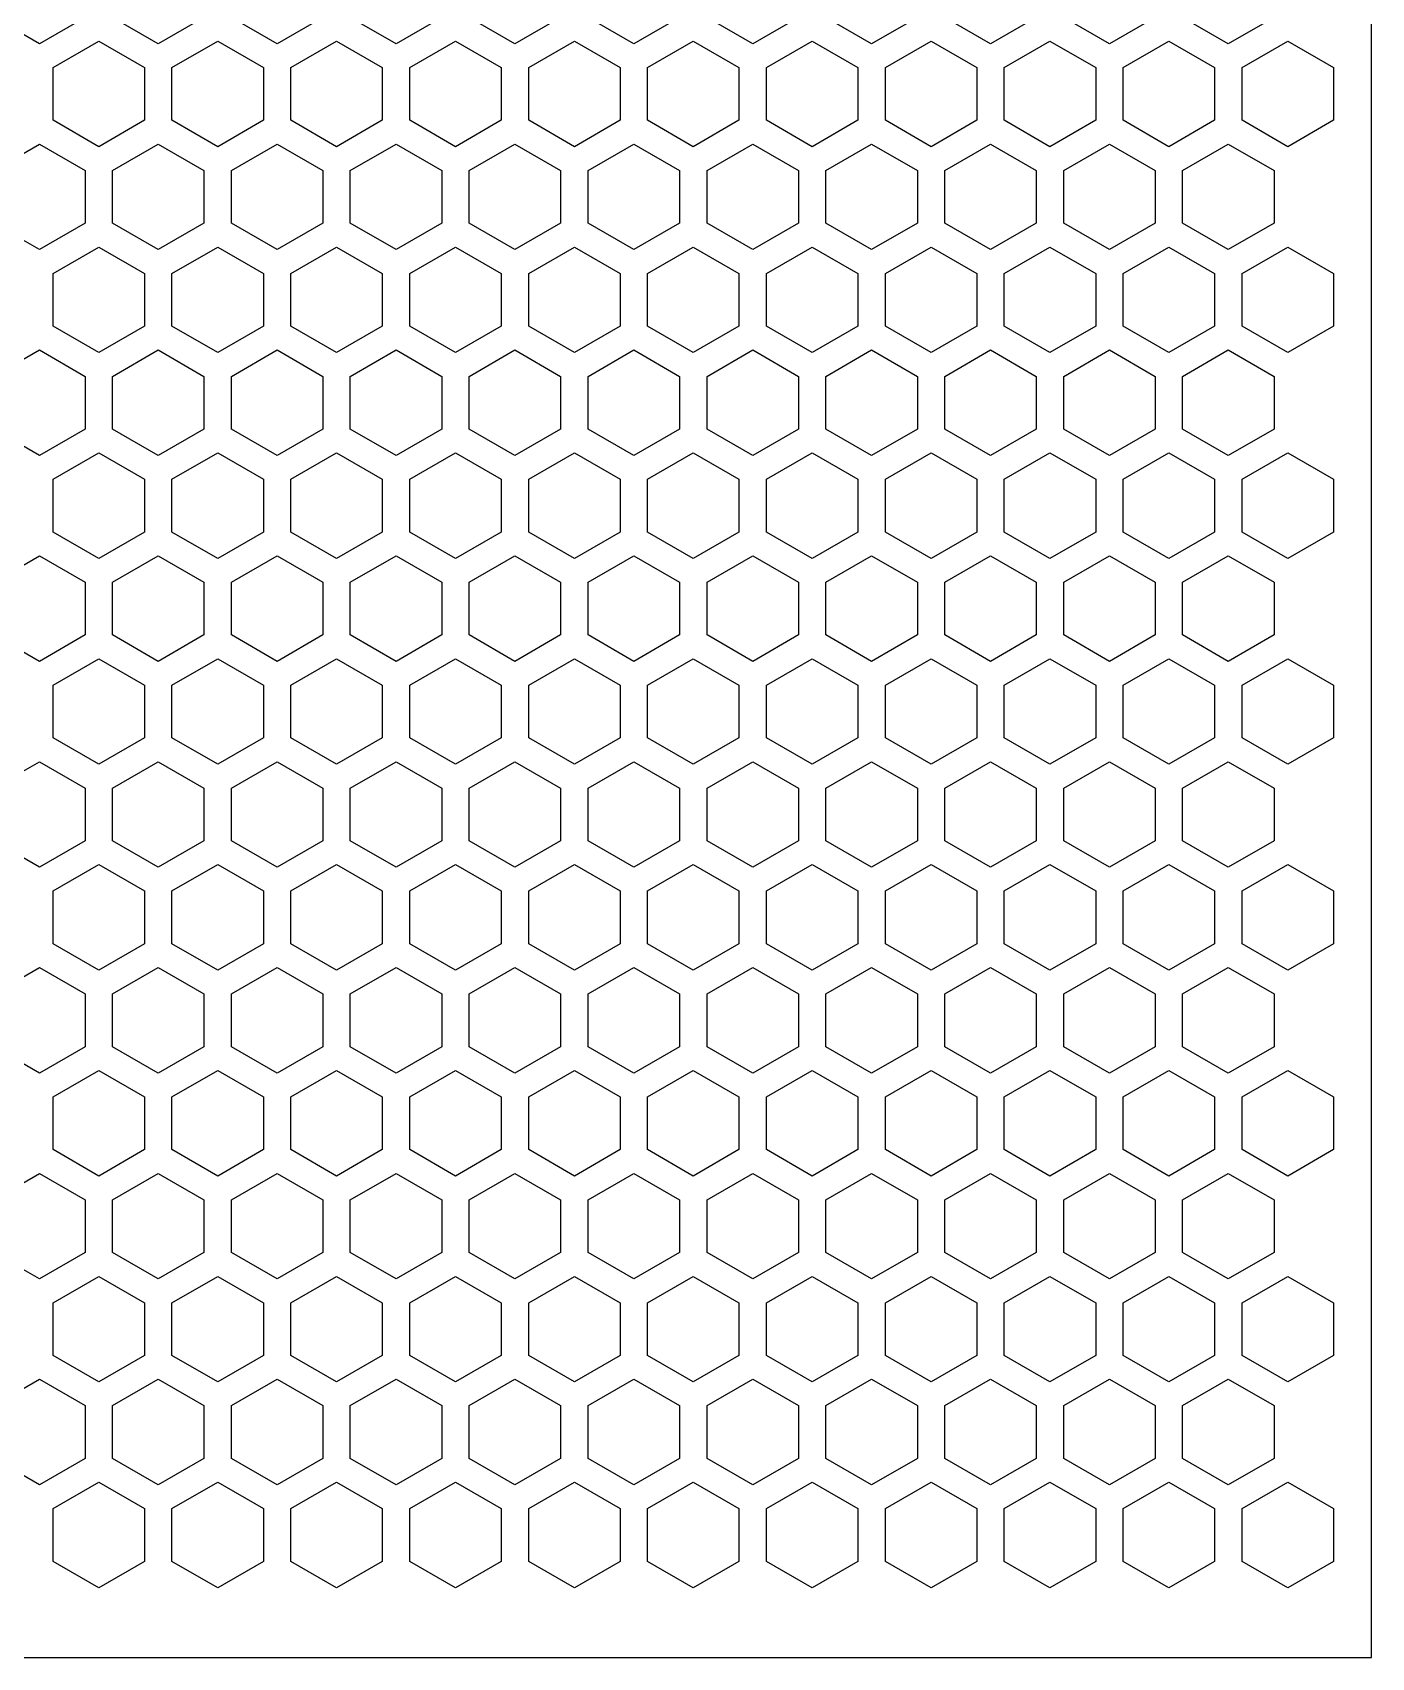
# Model space of a CAD drawing. Header units: metres. Extents: x 0 to 199, y -228 to 0.
# Drawn here: x 101.8 to 199.3, y -228 to -109.6 of the extents above; entities that cross this region are included whole.
import ezdxf

# ---------------------------------------------------------------- set-up
doc = ezdxf.new("R2010")
doc.units = ezdxf.units.M

msp = doc.modelspace()

# ---------------------------------------------------------------- linework, layer by layer
for p, q in [((199.329, -228), (199.329, 0)), ((102.297, -110.418), (98.9667, -108.495)), ((105.627, -108.495), (102.297, -110.418)), ((110.957, -110.418), (107.627, -108.495)), ((114.287, -108.495), (110.957, -110.418)), ((119.617, -110.418), (116.287, -108.495)), ((122.947, -108.495), (119.617, -110.418)), ((128.278, -110.418), (124.947, -108.495)), ((131.608, -108.495), (128.278, -110.418)), ((136.938, -110.418), (133.608, -108.495)), ((140.268, -108.495), (136.938, -110.418)), ((145.598, -110.418), (142.268, -108.495)), ((148.928, -108.495), (145.598, -110.418)), ((154.258, -110.418), (150.928, -108.495)), ((157.588, -108.495), (154.258, -110.418)), ((162.919, -110.418), (159.588, -108.495)), ((166.249, -108.495), (162.919, -110.418)), ((171.579, -110.418), (168.249, -108.495)), ((174.909, -108.495), (171.579, -110.418)), ((180.239, -110.418), (176.909, -108.495)), ((183.569, -108.495), (180.239, -110.418)), ((188.899, -110.418), (185.569, -108.495)), ((192.229, -108.495), (188.899, -110.418)), ((103.297, -112.15), (106.627, -110.227)), ((106.627, -110.227), (109.957, -112.15)), ((111.957, -112.15), (115.287, -110.227)), ((115.287, -110.227), (118.617, -112.15)), ((120.617, -112.15), (123.947, -110.227)), ((123.947, -110.227), (127.278, -112.15)), ((129.278, -112.15), (132.608, -110.227)), ((132.608, -110.227), (135.938, -112.15)), ((137.938, -112.15), (141.268, -110.227)), ((141.268, -110.227), (144.598, -112.15)), ((146.598, -112.15), (149.928, -110.227)), ((149.928, -110.227), (153.258, -112.15)), ((155.258, -112.15), (158.588, -110.227)), ((158.588, -110.227), (161.919, -112.15)), ((163.919, -112.15), (167.249, -110.227)), ((167.249, -110.227), (170.579, -112.15)), ((172.579, -112.15), (175.909, -110.227)), ((175.909, -110.227), (179.239, -112.15)), ((181.239, -112.15), (184.569, -110.227)), ((184.569, -110.227), (187.899, -112.15)), ((189.899, -112.15), (193.229, -110.227)), ((193.229, -110.227), (196.56, -112.15)), ((103.297, -115.995), (103.297, -112.15)), ((109.957, -112.15), (109.957, -115.995)), ((111.957, -115.995), (111.957, -112.15)), ((118.617, -112.15), (118.617, -115.995)), ((120.617, -115.995), (120.617, -112.15)), ((127.278, -112.15), (127.278, -115.995)), ((129.278, -115.995), (129.278, -112.15)), ((135.938, -112.15), (135.938, -115.995)), ((137.938, -115.995), (137.938, -112.15)), ((144.598, -112.15), (144.598, -115.995)), ((146.598, -115.995), (146.598, -112.15)), ((153.258, -112.15), (153.258, -115.995)), ((155.258, -115.995), (155.258, -112.15)), ((161.919, -112.15), (161.919, -115.995)), ((163.919, -115.995), (163.919, -112.15)), ((170.579, -112.15), (170.579, -115.995)), ((172.579, -115.995), (172.579, -112.15)), ((179.239, -112.15), (179.239, -115.995)), ((181.239, -115.995), (181.239, -112.15)), ((187.899, -112.15), (187.899, -115.995)), ((189.899, -115.995), (189.899, -112.15)), ((196.56, -112.15), (196.56, -115.995)), ((106.627, -117.918), (103.297, -115.995)), ((109.957, -115.995), (106.627, -117.918)), ((115.287, -117.918), (111.957, -115.995)), ((118.617, -115.995), (115.287, -117.918)), ((123.947, -117.918), (120.617, -115.995)), ((127.278, -115.995), (123.947, -117.918)), ((132.608, -117.918), (129.278, -115.995)), ((135.938, -115.995), (132.608, -117.918)), ((141.268, -117.918), (137.938, -115.995)), ((144.598, -115.995), (141.268, -117.918)), ((149.928, -117.918), (146.598, -115.995)), ((153.258, -115.995), (149.928, -117.918)), ((158.588, -117.918), (155.258, -115.995)), ((161.919, -115.995), (158.588, -117.918)), ((167.249, -117.918), (163.919, -115.995)), ((170.579, -115.995), (167.249, -117.918)), ((175.909, -117.918), (172.579, -115.995)), ((179.239, -115.995), (175.909, -117.918)), ((184.569, -117.918), (181.239, -115.995)), ((187.899, -115.995), (184.569, -117.918)), ((193.229, -117.918), (189.899, -115.995)), ((196.56, -115.995), (193.229, -117.918)), ((98.9667, -119.65), (102.297, -117.727)), ((102.297, -117.727), (105.627, -119.65)), ((107.627, -119.65), (110.957, -117.727)), ((110.957, -117.727), (114.287, -119.65)), ((116.287, -119.65), (119.617, -117.727)), ((119.617, -117.727), (122.947, -119.65)), ((124.947, -119.65), (128.278, -117.727)), ((128.278, -117.727), (131.608, -119.65)), ((133.608, -119.65), (136.938, -117.727)), ((136.938, -117.727), (140.268, -119.65)), ((142.268, -119.65), (145.598, -117.727)), ((145.598, -117.727), (148.928, -119.65)), ((150.928, -119.65), (154.258, -117.727)), ((154.258, -117.727), (157.588, -119.65)), ((159.588, -119.65), (162.919, -117.727)), ((162.919, -117.727), (166.249, -119.65)), ((168.249, -119.65), (171.579, -117.727)), ((171.579, -117.727), (174.909, -119.65)), ((176.909, -119.65), (180.239, -117.727)), ((180.239, -117.727), (183.569, -119.65)), ((185.569, -119.65), (188.899, -117.727)), ((188.899, -117.727), (192.229, -119.65)), ((105.627, -119.65), (105.627, -123.495)), ((107.627, -123.495), (107.627, -119.65)), ((114.287, -119.65), (114.287, -123.495)), ((116.287, -123.495), (116.287, -119.65)), ((122.947, -119.65), (122.947, -123.495)), ((124.947, -123.495), (124.947, -119.65)), ((131.608, -119.65), (131.608, -123.495)), ((133.608, -123.495), (133.608, -119.65)), ((140.268, -119.65), (140.268, -123.495)), ((142.268, -123.495), (142.268, -119.65)), ((148.928, -119.65), (148.928, -123.495)), ((150.928, -123.495), (150.928, -119.65)), ((157.588, -119.65), (157.588, -123.495)), ((159.588, -123.495), (159.588, -119.65)), ((166.249, -119.65), (166.249, -123.495)), ((168.249, -123.495), (168.249, -119.65)), ((174.909, -119.65), (174.909, -123.495)), ((176.909, -123.495), (176.909, -119.65)), ((183.569, -119.65), (183.569, -123.495)), ((185.569, -123.495), (185.569, -119.65)), ((192.229, -119.65), (192.229, -123.495)), ((102.297, -125.418), (98.9667, -123.495)), ((105.627, -123.495), (102.297, -125.418)), ((110.957, -125.418), (107.627, -123.495)), ((114.287, -123.495), (110.957, -125.418)), ((119.617, -125.418), (116.287, -123.495)), ((122.947, -123.495), (119.617, -125.418)), ((128.278, -125.418), (124.947, -123.495)), ((131.608, -123.495), (128.278, -125.418)), ((136.938, -125.418), (133.608, -123.495)), ((140.268, -123.495), (136.938, -125.418)), ((145.598, -125.418), (142.268, -123.495)), ((148.928, -123.495), (145.598, -125.418)), ((154.258, -125.418), (150.928, -123.495)), ((157.588, -123.495), (154.258, -125.418)), ((162.919, -125.418), (159.588, -123.495)), ((166.249, -123.495), (162.919, -125.418)), ((171.579, -125.418), (168.249, -123.495)), ((174.909, -123.495), (171.579, -125.418)), ((180.239, -125.418), (176.909, -123.495)), ((183.569, -123.495), (180.239, -125.418)), ((188.899, -125.418), (185.569, -123.495)), ((192.229, -123.495), (188.899, -125.418)), ((103.297, -127.15), (106.627, -125.227)), ((106.627, -125.227), (109.957, -127.15)), ((111.957, -127.15), (115.287, -125.227)), ((115.287, -125.227), (118.617, -127.15)), ((120.617, -127.15), (123.947, -125.227)), ((123.947, -125.227), (127.278, -127.15)), ((129.278, -127.15), (132.608, -125.227)), ((132.608, -125.227), (135.938, -127.15)), ((137.938, -127.15), (141.268, -125.227)), ((141.268, -125.227), (144.598, -127.15)), ((146.598, -127.15), (149.928, -125.227)), ((149.928, -125.227), (153.258, -127.15)), ((155.258, -127.15), (158.588, -125.227)), ((158.588, -125.227), (161.919, -127.15)), ((163.919, -127.15), (167.249, -125.227)), ((167.249, -125.227), (170.579, -127.15)), ((172.579, -127.15), (175.909, -125.227)), ((175.909, -125.227), (179.239, -127.15)), ((181.239, -127.15), (184.569, -125.227)), ((184.569, -125.227), (187.899, -127.15)), ((189.899, -127.15), (193.229, -125.227)), ((193.229, -125.227), (196.56, -127.15)), ((103.297, -130.995), (103.297, -127.15)), ((109.957, -127.15), (109.957, -130.995)), ((111.957, -130.995), (111.957, -127.15)), ((118.617, -127.15), (118.617, -130.995)), ((120.617, -130.995), (120.617, -127.15)), ((127.278, -127.15), (127.278, -130.995)), ((129.278, -130.995), (129.278, -127.15)), ((135.938, -127.15), (135.938, -130.995)), ((137.938, -130.995), (137.938, -127.15)), ((144.598, -127.15), (144.598, -130.995)), ((146.598, -130.995), (146.598, -127.15)), ((153.258, -127.15), (153.258, -130.995)), ((155.258, -130.995), (155.258, -127.15)), ((161.919, -127.15), (161.919, -130.995)), ((163.919, -130.995), (163.919, -127.15)), ((170.579, -127.15), (170.579, -130.995)), ((172.579, -130.995), (172.579, -127.15)), ((179.239, -127.15), (179.239, -130.995)), ((181.239, -130.995), (181.239, -127.15)), ((187.899, -127.15), (187.899, -130.995)), ((189.899, -130.995), (189.899, -127.15)), ((196.56, -127.15), (196.56, -130.995)), ((106.627, -132.918), (103.297, -130.995)), ((109.957, -130.995), (106.627, -132.918)), ((115.287, -132.918), (111.957, -130.995)), ((118.617, -130.995), (115.287, -132.918)), ((123.947, -132.918), (120.617, -130.995)), ((127.278, -130.995), (123.947, -132.918)), ((132.608, -132.918), (129.278, -130.995)), ((135.938, -130.995), (132.608, -132.918)), ((141.268, -132.918), (137.938, -130.995)), ((144.598, -130.995), (141.268, -132.918)), ((149.928, -132.918), (146.598, -130.995)), ((153.258, -130.995), (149.928, -132.918)), ((158.588, -132.918), (155.258, -130.995)), ((161.919, -130.995), (158.588, -132.918)), ((167.249, -132.918), (163.919, -130.995)), ((170.579, -130.995), (167.249, -132.918)), ((175.909, -132.918), (172.579, -130.995)), ((179.239, -130.995), (175.909, -132.918)), ((184.569, -132.918), (181.239, -130.995)), ((187.899, -130.995), (184.569, -132.918)), ((193.229, -132.918), (189.899, -130.995)), ((196.56, -130.995), (193.229, -132.918)), ((98.9667, -134.65), (102.297, -132.727)), ((102.297, -132.727), (105.627, -134.65)), ((107.627, -134.65), (110.957, -132.727)), ((110.957, -132.727), (114.287, -134.65)), ((116.287, -134.65), (119.617, -132.727)), ((119.617, -132.727), (122.947, -134.65)), ((124.947, -134.65), (128.278, -132.727)), ((128.278, -132.727), (131.608, -134.65)), ((133.608, -134.65), (136.938, -132.727)), ((136.938, -132.727), (140.268, -134.65)), ((142.268, -134.65), (145.598, -132.727)), ((145.598, -132.727), (148.928, -134.65)), ((150.928, -134.65), (154.258, -132.727)), ((154.258, -132.727), (157.588, -134.65)), ((159.588, -134.65), (162.919, -132.727)), ((162.919, -132.727), (166.249, -134.65)), ((168.249, -134.65), (171.579, -132.727)), ((171.579, -132.727), (174.909, -134.65)), ((176.909, -134.65), (180.239, -132.727)), ((180.239, -132.727), (183.569, -134.65)), ((185.569, -134.65), (188.899, -132.727)), ((188.899, -132.727), (192.229, -134.65)), ((105.627, -134.65), (105.627, -138.495)), ((107.627, -138.495), (107.627, -134.65)), ((114.287, -134.65), (114.287, -138.495)), ((116.287, -138.495), (116.287, -134.65)), ((122.947, -134.65), (122.947, -138.495)), ((124.947, -138.495), (124.947, -134.65)), ((131.608, -134.65), (131.608, -138.495)), ((133.608, -138.495), (133.608, -134.65)), ((140.268, -134.65), (140.268, -138.495)), ((142.268, -138.495), (142.268, -134.65)), ((148.928, -134.65), (148.928, -138.495)), ((150.928, -138.495), (150.928, -134.65)), ((157.588, -134.65), (157.588, -138.495)), ((159.588, -138.495), (159.588, -134.65)), ((166.249, -134.65), (166.249, -138.495)), ((168.249, -138.495), (168.249, -134.65)), ((174.909, -134.65), (174.909, -138.495)), ((176.909, -138.495), (176.909, -134.65)), ((183.569, -134.65), (183.569, -138.495)), ((185.569, -138.495), (185.569, -134.65)), ((192.229, -134.65), (192.229, -138.495)), ((102.297, -140.418), (98.9667, -138.495)), ((105.627, -138.495), (102.297, -140.418)), ((110.957, -140.418), (107.627, -138.495)), ((114.287, -138.495), (110.957, -140.418)), ((119.617, -140.418), (116.287, -138.495)), ((122.947, -138.495), (119.617, -140.418)), ((128.278, -140.418), (124.947, -138.495)), ((131.608, -138.495), (128.278, -140.418)), ((136.938, -140.418), (133.608, -138.495)), ((140.268, -138.495), (136.938, -140.418)), ((145.598, -140.418), (142.268, -138.495)), ((148.928, -138.495), (145.598, -140.418)), ((154.258, -140.418), (150.928, -138.495)), ((157.588, -138.495), (154.258, -140.418)), ((162.919, -140.418), (159.588, -138.495)), ((166.249, -138.495), (162.919, -140.418)), ((171.579, -140.418), (168.249, -138.495)), ((174.909, -138.495), (171.579, -140.418)), ((180.239, -140.418), (176.909, -138.495)), ((183.569, -138.495), (180.239, -140.418)), ((188.899, -140.418), (185.569, -138.495)), ((192.229, -138.495), (188.899, -140.418)), ((103.297, -142.15), (106.627, -140.227)), ((106.627, -140.227), (109.957, -142.15)), ((111.957, -142.15), (115.287, -140.227)), ((115.287, -140.227), (118.617, -142.15)), ((120.617, -142.15), (123.947, -140.227)), ((123.947, -140.227), (127.278, -142.15)), ((129.278, -142.15), (132.608, -140.227)), ((132.608, -140.227), (135.938, -142.15)), ((137.938, -142.15), (141.268, -140.227)), ((141.268, -140.227), (144.598, -142.15)), ((146.598, -142.15), (149.928, -140.227)), ((149.928, -140.227), (153.258, -142.15)), ((155.258, -142.15), (158.588, -140.227)), ((158.588, -140.227), (161.919, -142.15)), ((163.919, -142.15), (167.249, -140.227)), ((167.249, -140.227), (170.579, -142.15)), ((172.579, -142.15), (175.909, -140.227)), ((175.909, -140.227), (179.239, -142.15)), ((181.239, -142.15), (184.569, -140.227)), ((184.569, -140.227), (187.899, -142.15)), ((189.899, -142.15), (193.229, -140.227)), ((193.229, -140.227), (196.56, -142.15)), ((103.297, -145.995), (103.297, -142.15)), ((109.957, -142.15), (109.957, -145.995)), ((111.957, -145.995), (111.957, -142.15)), ((118.617, -142.15), (118.617, -145.995)), ((120.617, -145.995), (120.617, -142.15)), ((127.278, -142.15), (127.278, -145.995)), ((129.278, -145.995), (129.278, -142.15)), ((135.938, -142.15), (135.938, -145.995)), ((137.938, -145.995), (137.938, -142.15)), ((144.598, -142.15), (144.598, -145.995)), ((146.598, -145.995), (146.598, -142.15)), ((153.258, -142.15), (153.258, -145.995)), ((155.258, -145.995), (155.258, -142.15)), ((161.919, -142.15), (161.919, -145.995)), ((163.919, -145.995), (163.919, -142.15)), ((170.579, -142.15), (170.579, -145.995)), ((172.579, -145.995), (172.579, -142.15)), ((179.239, -142.15), (179.239, -145.995)), ((181.239, -145.995), (181.239, -142.15)), ((187.899, -142.15), (187.899, -145.995)), ((189.899, -145.995), (189.899, -142.15)), ((196.56, -142.15), (196.56, -145.995)), ((106.627, -147.918), (103.297, -145.995)), ((109.957, -145.995), (106.627, -147.918)), ((115.287, -147.918), (111.957, -145.995)), ((118.617, -145.995), (115.287, -147.918)), ((123.947, -147.918), (120.617, -145.995)), ((127.278, -145.995), (123.947, -147.918)), ((132.608, -147.918), (129.278, -145.995)), ((135.938, -145.995), (132.608, -147.918)), ((141.268, -147.918), (137.938, -145.995)), ((144.598, -145.995), (141.268, -147.918)), ((149.928, -147.918), (146.598, -145.995)), ((153.258, -145.995), (149.928, -147.918)), ((158.588, -147.918), (155.258, -145.995)), ((161.919, -145.995), (158.588, -147.918)), ((167.249, -147.918), (163.919, -145.995)), ((170.579, -145.995), (167.249, -147.918)), ((175.909, -147.918), (172.579, -145.995)), ((179.239, -145.995), (175.909, -147.918)), ((184.569, -147.918), (181.239, -145.995)), ((187.899, -145.995), (184.569, -147.918)), ((193.229, -147.918), (189.899, -145.995)), ((196.56, -145.995), (193.229, -147.918)), ((98.9667, -149.65), (102.297, -147.727)), ((102.297, -147.727), (105.627, -149.65)), ((107.627, -149.65), (110.957, -147.727)), ((110.957, -147.727), (114.287, -149.65)), ((116.287, -149.65), (119.617, -147.727)), ((119.617, -147.727), (122.947, -149.65)), ((124.947, -149.65), (128.278, -147.727)), ((128.278, -147.727), (131.608, -149.65)), ((133.608, -149.65), (136.938, -147.727)), ((136.938, -147.727), (140.268, -149.65)), ((142.268, -149.65), (145.598, -147.727)), ((145.598, -147.727), (148.928, -149.65)), ((150.928, -149.65), (154.258, -147.727)), ((154.258, -147.727), (157.588, -149.65)), ((159.588, -149.65), (162.919, -147.727)), ((162.919, -147.727), (166.249, -149.65)), ((168.249, -149.65), (171.579, -147.727)), ((171.579, -147.727), (174.909, -149.65)), ((176.909, -149.65), (180.239, -147.727)), ((180.239, -147.727), (183.569, -149.65)), ((185.569, -149.65), (188.899, -147.727)), ((188.899, -147.727), (192.229, -149.65)), ((105.627, -149.65), (105.627, -153.495)), ((107.627, -153.495), (107.627, -149.65)), ((114.287, -149.65), (114.287, -153.495)), ((116.287, -153.495), (116.287, -149.65)), ((122.947, -149.65), (122.947, -153.495)), ((124.947, -153.495), (124.947, -149.65)), ((131.608, -149.65), (131.608, -153.495)), ((133.608, -153.495), (133.608, -149.65)), ((140.268, -149.65), (140.268, -153.495)), ((142.268, -153.495), (142.268, -149.65)), ((148.928, -149.65), (148.928, -153.495)), ((150.928, -153.495), (150.928, -149.65)), ((157.588, -149.65), (157.588, -153.495)), ((159.588, -153.495), (159.588, -149.65)), ((166.249, -149.65), (166.249, -153.495)), ((168.249, -153.495), (168.249, -149.65)), ((174.909, -149.65), (174.909, -153.495)), ((176.909, -153.495), (176.909, -149.65)), ((183.569, -149.65), (183.569, -153.495)), ((185.569, -153.495), (185.569, -149.65)), ((192.229, -149.65), (192.229, -153.495)), ((102.297, -155.418), (98.9667, -153.495)), ((105.627, -153.495), (102.297, -155.418)), ((110.957, -155.418), (107.627, -153.495)), ((114.287, -153.495), (110.957, -155.418)), ((119.617, -155.418), (116.287, -153.495)), ((122.947, -153.495), (119.617, -155.418)), ((128.278, -155.418), (124.947, -153.495)), ((131.608, -153.495), (128.278, -155.418)), ((136.938, -155.418), (133.608, -153.495)), ((140.268, -153.495), (136.938, -155.418)), ((145.598, -155.418), (142.268, -153.495)), ((148.928, -153.495), (145.598, -155.418)), ((154.258, -155.418), (150.928, -153.495)), ((157.588, -153.495), (154.258, -155.418)), ((162.919, -155.418), (159.588, -153.495)), ((166.249, -153.495), (162.919, -155.418)), ((171.579, -155.418), (168.249, -153.495)), ((174.909, -153.495), (171.579, -155.418)), ((180.239, -155.418), (176.909, -153.495)), ((183.569, -153.495), (180.239, -155.418)), ((188.899, -155.418), (185.569, -153.495)), ((192.229, -153.495), (188.899, -155.418)), ((103.297, -157.15), (106.627, -155.227)), ((106.627, -155.227), (109.957, -157.15)), ((111.957, -157.15), (115.287, -155.227)), ((115.287, -155.227), (118.617, -157.15)), ((120.617, -157.15), (123.947, -155.227)), ((123.947, -155.227), (127.278, -157.15)), ((129.278, -157.15), (132.608, -155.227)), ((132.608, -155.227), (135.938, -157.15)), ((137.938, -157.15), (141.268, -155.227)), ((141.268, -155.227), (144.598, -157.15)), ((146.598, -157.15), (149.928, -155.227)), ((149.928, -155.227), (153.258, -157.15)), ((155.258, -157.15), (158.588, -155.227)), ((158.588, -155.227), (161.919, -157.15)), ((163.919, -157.15), (167.249, -155.227)), ((167.249, -155.227), (170.579, -157.15)), ((172.579, -157.15), (175.909, -155.227)), ((175.909, -155.227), (179.239, -157.15)), ((181.239, -157.15), (184.569, -155.227)), ((184.569, -155.227), (187.899, -157.15)), ((189.899, -157.15), (193.229, -155.227)), ((193.229, -155.227), (196.56, -157.15)), ((103.297, -160.995), (103.297, -157.15)), ((109.957, -157.15), (109.957, -160.995)), ((111.957, -160.995), (111.957, -157.15)), ((118.617, -157.15), (118.617, -160.995)), ((120.617, -160.995), (120.617, -157.15)), ((127.278, -157.15), (127.278, -160.995)), ((129.278, -160.995), (129.278, -157.15)), ((135.938, -157.15), (135.938, -160.995)), ((137.938, -160.995), (137.938, -157.15)), ((144.598, -157.15), (144.598, -160.995)), ((146.598, -160.995), (146.598, -157.15)), ((153.258, -157.15), (153.258, -160.995)), ((155.258, -160.995), (155.258, -157.15)), ((161.919, -157.15), (161.919, -160.995)), ((163.919, -160.995), (163.919, -157.15)), ((170.579, -157.15), (170.579, -160.995)), ((172.579, -160.995), (172.579, -157.15)), ((179.239, -157.15), (179.239, -160.995)), ((181.239, -160.995), (181.239, -157.15)), ((187.899, -157.15), (187.899, -160.995)), ((189.899, -160.995), (189.899, -157.15)), ((196.56, -157.15), (196.56, -160.995)), ((106.627, -162.918), (103.297, -160.995)), ((109.957, -160.995), (106.627, -162.918)), ((115.287, -162.918), (111.957, -160.995)), ((118.617, -160.995), (115.287, -162.918)), ((123.947, -162.918), (120.617, -160.995)), ((127.278, -160.995), (123.947, -162.918)), ((132.608, -162.918), (129.278, -160.995)), ((135.938, -160.995), (132.608, -162.918)), ((141.268, -162.918), (137.938, -160.995)), ((144.598, -160.995), (141.268, -162.918)), ((149.928, -162.918), (146.598, -160.995)), ((153.258, -160.995), (149.928, -162.918)), ((158.588, -162.918), (155.258, -160.995)), ((161.919, -160.995), (158.588, -162.918)), ((167.249, -162.918), (163.919, -160.995)), ((170.579, -160.995), (167.249, -162.918)), ((175.909, -162.918), (172.579, -160.995)), ((179.239, -160.995), (175.909, -162.918)), ((184.569, -162.918), (181.239, -160.995)), ((187.899, -160.995), (184.569, -162.918)), ((193.229, -162.918), (189.899, -160.995)), ((196.56, -160.995), (193.229, -162.918)), ((98.9667, -164.65), (102.297, -162.727)), ((102.297, -162.727), (105.627, -164.65)), ((107.627, -164.65), (110.957, -162.727)), ((110.957, -162.727), (114.287, -164.65)), ((116.287, -164.65), (119.617, -162.727)), ((119.617, -162.727), (122.947, -164.65)), ((124.947, -164.65), (128.278, -162.727)), ((128.278, -162.727), (131.608, -164.65)), ((133.608, -164.65), (136.938, -162.727)), ((136.938, -162.727), (140.268, -164.65)), ((142.268, -164.65), (145.598, -162.727)), ((145.598, -162.727), (148.928, -164.65)), ((150.928, -164.65), (154.258, -162.727)), ((154.258, -162.727), (157.588, -164.65)), ((159.588, -164.65), (162.919, -162.727)), ((162.919, -162.727), (166.249, -164.65)), ((168.249, -164.65), (171.579, -162.727)), ((171.579, -162.727), (174.909, -164.65)), ((176.909, -164.65), (180.239, -162.727)), ((180.239, -162.727), (183.569, -164.65)), ((185.569, -164.65), (188.899, -162.727)), ((188.899, -162.727), (192.229, -164.65)), ((105.627, -164.65), (105.627, -168.495)), ((107.627, -168.495), (107.627, -164.65)), ((114.287, -164.65), (114.287, -168.495)), ((116.287, -168.495), (116.287, -164.65)), ((122.947, -164.65), (122.947, -168.495)), ((124.947, -168.495), (124.947, -164.65)), ((131.608, -164.65), (131.608, -168.495)), ((133.608, -168.495), (133.608, -164.65)), ((140.268, -164.65), (140.268, -168.495)), ((142.268, -168.495), (142.268, -164.65)), ((148.928, -164.65), (148.928, -168.495)), ((150.928, -168.495), (150.928, -164.65)), ((157.588, -164.65), (157.588, -168.495)), ((159.588, -168.495), (159.588, -164.65)), ((166.249, -164.65), (166.249, -168.495)), ((168.249, -168.495), (168.249, -164.65)), ((174.909, -164.65), (174.909, -168.495)), ((176.909, -168.495), (176.909, -164.65)), ((183.569, -164.65), (183.569, -168.495)), ((185.569, -168.495), (185.569, -164.65)), ((192.229, -164.65), (192.229, -168.495)), ((102.297, -170.418), (98.9667, -168.495)), ((105.627, -168.495), (102.297, -170.418)), ((110.957, -170.418), (107.627, -168.495)), ((114.287, -168.495), (110.957, -170.418)), ((119.617, -170.418), (116.287, -168.495)), ((122.947, -168.495), (119.617, -170.418)), ((128.278, -170.418), (124.947, -168.495)), ((131.608, -168.495), (128.278, -170.418)), ((136.938, -170.418), (133.608, -168.495)), ((140.268, -168.495), (136.938, -170.418)), ((145.598, -170.418), (142.268, -168.495)), ((148.928, -168.495), (145.598, -170.418)), ((154.258, -170.418), (150.928, -168.495)), ((157.588, -168.495), (154.258, -170.418)), ((162.919, -170.418), (159.588, -168.495)), ((166.249, -168.495), (162.919, -170.418)), ((171.579, -170.418), (168.249, -168.495)), ((174.909, -168.495), (171.579, -170.418)), ((180.239, -170.418), (176.909, -168.495)), ((183.569, -168.495), (180.239, -170.418)), ((188.899, -170.418), (185.569, -168.495)), ((192.229, -168.495), (188.899, -170.418)), ((103.297, -172.15), (106.627, -170.227)), ((106.627, -170.227), (109.957, -172.15)), ((111.957, -172.15), (115.287, -170.227)), ((115.287, -170.227), (118.617, -172.15)), ((120.617, -172.15), (123.947, -170.227)), ((123.947, -170.227), (127.278, -172.15)), ((129.278, -172.15), (132.608, -170.227)), ((132.608, -170.227), (135.938, -172.15)), ((137.938, -172.15), (141.268, -170.227)), ((141.268, -170.227), (144.598, -172.15)), ((146.598, -172.15), (149.928, -170.227)), ((149.928, -170.227), (153.258, -172.15)), ((155.258, -172.15), (158.588, -170.227)), ((158.588, -170.227), (161.919, -172.15)), ((163.919, -172.15), (167.249, -170.227)), ((167.249, -170.227), (170.579, -172.15)), ((172.579, -172.15), (175.909, -170.227)), ((175.909, -170.227), (179.239, -172.15)), ((181.239, -172.15), (184.569, -170.227)), ((184.569, -170.227), (187.899, -172.15)), ((189.899, -172.15), (193.229, -170.227)), ((193.229, -170.227), (196.56, -172.15)), ((103.297, -175.995), (103.297, -172.15)), ((109.957, -172.15), (109.957, -175.995)), ((111.957, -175.995), (111.957, -172.15)), ((118.617, -172.15), (118.617, -175.995)), ((120.617, -175.995), (120.617, -172.15)), ((127.278, -172.15), (127.278, -175.995)), ((129.278, -175.995), (129.278, -172.15)), ((135.938, -172.15), (135.938, -175.995)), ((137.938, -175.995), (137.938, -172.15)), ((144.598, -172.15), (144.598, -175.995)), ((146.598, -175.995), (146.598, -172.15)), ((153.258, -172.15), (153.258, -175.995)), ((155.258, -175.995), (155.258, -172.15)), ((161.919, -172.15), (161.919, -175.995)), ((163.919, -175.995), (163.919, -172.15)), ((170.579, -172.15), (170.579, -175.995)), ((172.579, -175.995), (172.579, -172.15)), ((179.239, -172.15), (179.239, -175.995)), ((181.239, -175.995), (181.239, -172.15)), ((187.899, -172.15), (187.899, -175.995)), ((189.899, -175.995), (189.899, -172.15)), ((196.56, -172.15), (196.56, -175.995)), ((106.627, -177.918), (103.297, -175.995)), ((109.957, -175.995), (106.627, -177.918)), ((115.287, -177.918), (111.957, -175.995)), ((118.617, -175.995), (115.287, -177.918)), ((123.947, -177.918), (120.617, -175.995)), ((127.278, -175.995), (123.947, -177.918)), ((132.608, -177.918), (129.278, -175.995)), ((135.938, -175.995), (132.608, -177.918)), ((141.268, -177.918), (137.938, -175.995)), ((144.598, -175.995), (141.268, -177.918)), ((149.928, -177.918), (146.598, -175.995)), ((153.258, -175.995), (149.928, -177.918)), ((158.588, -177.918), (155.258, -175.995)), ((161.919, -175.995), (158.588, -177.918)), ((167.249, -177.918), (163.919, -175.995)), ((170.579, -175.995), (167.249, -177.918)), ((175.909, -177.918), (172.579, -175.995)), ((179.239, -175.995), (175.909, -177.918)), ((184.569, -177.918), (181.239, -175.995)), ((187.899, -175.995), (184.569, -177.918)), ((193.229, -177.918), (189.899, -175.995)), ((196.56, -175.995), (193.229, -177.918)), ((98.9667, -179.65), (102.297, -177.727)), ((102.297, -177.727), (105.627, -179.65)), ((107.627, -179.65), (110.957, -177.727)), ((110.957, -177.727), (114.287, -179.65)), ((116.287, -179.65), (119.617, -177.727)), ((119.617, -177.727), (122.947, -179.65)), ((124.947, -179.65), (128.278, -177.727)), ((128.278, -177.727), (131.608, -179.65)), ((133.608, -179.65), (136.938, -177.727)), ((136.938, -177.727), (140.268, -179.65)), ((142.268, -179.65), (145.598, -177.727)), ((145.598, -177.727), (148.928, -179.65)), ((150.928, -179.65), (154.258, -177.727)), ((154.258, -177.727), (157.588, -179.65)), ((159.588, -179.65), (162.919, -177.727)), ((162.919, -177.727), (166.249, -179.65)), ((168.249, -179.65), (171.579, -177.727)), ((171.579, -177.727), (174.909, -179.65)), ((176.909, -179.65), (180.239, -177.727)), ((180.239, -177.727), (183.569, -179.65)), ((185.569, -179.65), (188.899, -177.727)), ((188.899, -177.727), (192.229, -179.65)), ((105.627, -179.65), (105.627, -183.495)), ((107.627, -183.495), (107.627, -179.65)), ((114.287, -179.65), (114.287, -183.495)), ((116.287, -183.495), (116.287, -179.65)), ((122.947, -179.65), (122.947, -183.495)), ((124.947, -183.495), (124.947, -179.65)), ((131.608, -179.65), (131.608, -183.495)), ((133.608, -183.495), (133.608, -179.65)), ((140.268, -179.65), (140.268, -183.495)), ((142.268, -183.495), (142.268, -179.65)), ((148.928, -179.65), (148.928, -183.495)), ((150.928, -183.495), (150.928, -179.65)), ((157.588, -179.65), (157.588, -183.495)), ((159.588, -183.495), (159.588, -179.65)), ((166.249, -179.65), (166.249, -183.495)), ((168.249, -183.495), (168.249, -179.65)), ((174.909, -179.65), (174.909, -183.495)), ((176.909, -183.495), (176.909, -179.65)), ((183.569, -179.65), (183.569, -183.495)), ((185.569, -183.495), (185.569, -179.65)), ((192.229, -179.65), (192.229, -183.495)), ((102.297, -185.418), (98.9667, -183.495)), ((105.627, -183.495), (102.297, -185.418)), ((110.957, -185.418), (107.627, -183.495)), ((114.287, -183.495), (110.957, -185.418)), ((119.617, -185.418), (116.287, -183.495)), ((122.947, -183.495), (119.617, -185.418)), ((128.278, -185.418), (124.947, -183.495)), ((131.608, -183.495), (128.278, -185.418)), ((136.938, -185.418), (133.608, -183.495)), ((140.268, -183.495), (136.938, -185.418)), ((145.598, -185.418), (142.268, -183.495)), ((148.928, -183.495), (145.598, -185.418)), ((154.258, -185.418), (150.928, -183.495)), ((157.588, -183.495), (154.258, -185.418)), ((162.919, -185.418), (159.588, -183.495)), ((166.249, -183.495), (162.919, -185.418)), ((171.579, -185.418), (168.249, -183.495)), ((174.909, -183.495), (171.579, -185.418)), ((180.239, -185.418), (176.909, -183.495)), ((183.569, -183.495), (180.239, -185.418)), ((188.899, -185.418), (185.569, -183.495)), ((192.229, -183.495), (188.899, -185.418)), ((103.297, -187.15), (106.627, -185.227)), ((106.627, -185.227), (109.957, -187.15)), ((111.957, -187.15), (115.287, -185.227)), ((115.287, -185.227), (118.617, -187.15)), ((120.617, -187.15), (123.947, -185.227)), ((123.947, -185.227), (127.278, -187.15)), ((129.278, -187.15), (132.608, -185.227)), ((132.608, -185.227), (135.938, -187.15)), ((137.938, -187.15), (141.268, -185.227)), ((141.268, -185.227), (144.598, -187.15)), ((146.598, -187.15), (149.928, -185.227)), ((149.928, -185.227), (153.258, -187.15)), ((155.258, -187.15), (158.588, -185.227)), ((158.588, -185.227), (161.919, -187.15)), ((163.919, -187.15), (167.249, -185.227)), ((167.249, -185.227), (170.579, -187.15)), ((172.579, -187.15), (175.909, -185.227)), ((175.909, -185.227), (179.239, -187.15)), ((181.239, -187.15), (184.569, -185.227)), ((184.569, -185.227), (187.899, -187.15)), ((189.899, -187.15), (193.229, -185.227)), ((193.229, -185.227), (196.56, -187.15)), ((103.297, -190.995), (103.297, -187.15)), ((109.957, -187.15), (109.957, -190.995)), ((111.957, -190.995), (111.957, -187.15)), ((118.617, -187.15), (118.617, -190.995)), ((120.617, -190.995), (120.617, -187.15)), ((127.278, -187.15), (127.278, -190.995)), ((129.278, -190.995), (129.278, -187.15)), ((135.938, -187.15), (135.938, -190.995)), ((137.938, -190.995), (137.938, -187.15)), ((144.598, -187.15), (144.598, -190.995)), ((146.598, -190.995), (146.598, -187.15)), ((153.258, -187.15), (153.258, -190.995)), ((155.258, -190.995), (155.258, -187.15)), ((161.919, -187.15), (161.919, -190.995)), ((163.919, -190.995), (163.919, -187.15)), ((170.579, -187.15), (170.579, -190.995)), ((172.579, -190.995), (172.579, -187.15)), ((179.239, -187.15), (179.239, -190.995)), ((181.239, -190.995), (181.239, -187.15)), ((187.899, -187.15), (187.899, -190.995)), ((189.899, -190.995), (189.899, -187.15)), ((196.56, -187.15), (196.56, -190.995)), ((106.627, -192.918), (103.297, -190.995)), ((109.957, -190.995), (106.627, -192.918)), ((115.287, -192.918), (111.957, -190.995)), ((118.617, -190.995), (115.287, -192.918)), ((123.947, -192.918), (120.617, -190.995)), ((127.278, -190.995), (123.947, -192.918)), ((132.608, -192.918), (129.278, -190.995)), ((135.938, -190.995), (132.608, -192.918)), ((141.268, -192.918), (137.938, -190.995)), ((144.598, -190.995), (141.268, -192.918)), ((149.928, -192.918), (146.598, -190.995)), ((153.258, -190.995), (149.928, -192.918)), ((158.588, -192.918), (155.258, -190.995)), ((161.919, -190.995), (158.588, -192.918)), ((167.249, -192.918), (163.919, -190.995)), ((170.579, -190.995), (167.249, -192.918)), ((175.909, -192.918), (172.579, -190.995)), ((179.239, -190.995), (175.909, -192.918)), ((184.569, -192.918), (181.239, -190.995)), ((187.899, -190.995), (184.569, -192.918)), ((193.229, -192.918), (189.899, -190.995)), ((196.56, -190.995), (193.229, -192.918)), ((98.9667, -194.65), (102.297, -192.727)), ((102.297, -192.727), (105.627, -194.65)), ((107.627, -194.65), (110.957, -192.727)), ((110.957, -192.727), (114.287, -194.65)), ((116.287, -194.65), (119.617, -192.727)), ((119.617, -192.727), (122.947, -194.65)), ((124.947, -194.65), (128.278, -192.727)), ((128.278, -192.727), (131.608, -194.65)), ((133.608, -194.65), (136.938, -192.727)), ((136.938, -192.727), (140.268, -194.65)), ((142.268, -194.65), (145.598, -192.727)), ((145.598, -192.727), (148.928, -194.65)), ((150.928, -194.65), (154.258, -192.727)), ((154.258, -192.727), (157.588, -194.65)), ((159.588, -194.65), (162.919, -192.727)), ((162.919, -192.727), (166.249, -194.65)), ((168.249, -194.65), (171.579, -192.727)), ((171.579, -192.727), (174.909, -194.65)), ((176.909, -194.65), (180.239, -192.727)), ((180.239, -192.727), (183.569, -194.65)), ((185.569, -194.65), (188.899, -192.727)), ((188.899, -192.727), (192.229, -194.65)), ((105.627, -194.65), (105.627, -198.495)), ((107.627, -198.495), (107.627, -194.65)), ((114.287, -194.65), (114.287, -198.495)), ((116.287, -198.495), (116.287, -194.65)), ((122.947, -194.65), (122.947, -198.495)), ((124.947, -198.495), (124.947, -194.65)), ((131.608, -194.65), (131.608, -198.495)), ((133.608, -198.495), (133.608, -194.65)), ((140.268, -194.65), (140.268, -198.495)), ((142.268, -198.495), (142.268, -194.65)), ((148.928, -194.65), (148.928, -198.495)), ((150.928, -198.495), (150.928, -194.65)), ((157.588, -194.65), (157.588, -198.495)), ((159.588, -198.495), (159.588, -194.65)), ((166.249, -194.65), (166.249, -198.495)), ((168.249, -198.495), (168.249, -194.65)), ((174.909, -194.65), (174.909, -198.495)), ((176.909, -198.495), (176.909, -194.65)), ((183.569, -194.65), (183.569, -198.495)), ((185.569, -198.495), (185.569, -194.65)), ((192.229, -194.65), (192.229, -198.495)), ((102.297, -200.418), (98.9667, -198.495)), ((105.627, -198.495), (102.297, -200.418)), ((110.957, -200.418), (107.627, -198.495)), ((114.287, -198.495), (110.957, -200.418)), ((119.617, -200.418), (116.287, -198.495)), ((122.947, -198.495), (119.617, -200.418)), ((128.278, -200.418), (124.947, -198.495)), ((131.608, -198.495), (128.278, -200.418)), ((136.938, -200.418), (133.608, -198.495)), ((140.268, -198.495), (136.938, -200.418)), ((145.598, -200.418), (142.268, -198.495)), ((148.928, -198.495), (145.598, -200.418)), ((154.258, -200.418), (150.928, -198.495)), ((157.588, -198.495), (154.258, -200.418)), ((162.919, -200.418), (159.588, -198.495)), ((166.249, -198.495), (162.919, -200.418)), ((171.579, -200.418), (168.249, -198.495)), ((174.909, -198.495), (171.579, -200.418)), ((180.239, -200.418), (176.909, -198.495)), ((183.569, -198.495), (180.239, -200.418)), ((188.899, -200.418), (185.569, -198.495)), ((192.229, -198.495), (188.899, -200.418)), ((103.297, -202.15), (106.627, -200.227)), ((106.627, -200.227), (109.957, -202.15)), ((111.957, -202.15), (115.287, -200.227)), ((115.287, -200.227), (118.617, -202.15)), ((120.617, -202.15), (123.947, -200.227)), ((123.947, -200.227), (127.278, -202.15)), ((129.278, -202.15), (132.608, -200.227)), ((132.608, -200.227), (135.938, -202.15)), ((137.938, -202.15), (141.268, -200.227)), ((141.268, -200.227), (144.598, -202.15)), ((146.598, -202.15), (149.928, -200.227)), ((149.928, -200.227), (153.258, -202.15)), ((155.258, -202.15), (158.588, -200.227)), ((158.588, -200.227), (161.919, -202.15)), ((163.919, -202.15), (167.249, -200.227)), ((167.249, -200.227), (170.579, -202.15)), ((172.579, -202.15), (175.909, -200.227)), ((175.909, -200.227), (179.239, -202.15)), ((181.239, -202.15), (184.569, -200.227)), ((184.569, -200.227), (187.899, -202.15)), ((189.899, -202.15), (193.229, -200.227)), ((193.229, -200.227), (196.56, -202.15)), ((103.297, -205.995), (103.297, -202.15)), ((109.957, -202.15), (109.957, -205.995)), ((111.957, -205.995), (111.957, -202.15)), ((118.617, -202.15), (118.617, -205.995)), ((120.617, -205.995), (120.617, -202.15)), ((127.278, -202.15), (127.278, -205.995)), ((129.278, -205.995), (129.278, -202.15)), ((135.938, -202.15), (135.938, -205.995)), ((137.938, -205.995), (137.938, -202.15)), ((144.598, -202.15), (144.598, -205.995)), ((146.598, -205.995), (146.598, -202.15)), ((153.258, -202.15), (153.258, -205.995)), ((155.258, -205.995), (155.258, -202.15)), ((161.919, -202.15), (161.919, -205.995)), ((163.919, -205.995), (163.919, -202.15)), ((170.579, -202.15), (170.579, -205.995)), ((172.579, -205.995), (172.579, -202.15)), ((179.239, -202.15), (179.239, -205.995)), ((181.239, -205.995), (181.239, -202.15)), ((187.899, -202.15), (187.899, -205.995)), ((189.899, -205.995), (189.899, -202.15)), ((196.56, -202.15), (196.56, -205.995)), ((106.627, -207.918), (103.297, -205.995)), ((109.957, -205.995), (106.627, -207.918)), ((115.287, -207.918), (111.957, -205.995)), ((118.617, -205.995), (115.287, -207.918)), ((123.947, -207.918), (120.617, -205.995)), ((127.278, -205.995), (123.947, -207.918)), ((132.608, -207.918), (129.278, -205.995)), ((135.938, -205.995), (132.608, -207.918)), ((141.268, -207.918), (137.938, -205.995)), ((144.598, -205.995), (141.268, -207.918)), ((149.928, -207.918), (146.598, -205.995)), ((153.258, -205.995), (149.928, -207.918)), ((158.588, -207.918), (155.258, -205.995)), ((161.919, -205.995), (158.588, -207.918)), ((167.249, -207.918), (163.919, -205.995)), ((170.579, -205.995), (167.249, -207.918)), ((175.909, -207.918), (172.579, -205.995)), ((179.239, -205.995), (175.909, -207.918)), ((184.569, -207.918), (181.239, -205.995)), ((187.899, -205.995), (184.569, -207.918)), ((193.229, -207.918), (189.899, -205.995)), ((196.56, -205.995), (193.229, -207.918)), ((98.9667, -209.65), (102.297, -207.727)), ((102.297, -207.727), (105.627, -209.65)), ((107.627, -209.65), (110.957, -207.727)), ((110.957, -207.727), (114.287, -209.65)), ((116.287, -209.65), (119.617, -207.727)), ((119.617, -207.727), (122.947, -209.65)), ((124.947, -209.65), (128.278, -207.727)), ((128.278, -207.727), (131.608, -209.65)), ((133.608, -209.65), (136.938, -207.727)), ((136.938, -207.727), (140.268, -209.65)), ((142.268, -209.65), (145.598, -207.727)), ((145.598, -207.727), (148.928, -209.65)), ((150.928, -209.65), (154.258, -207.727)), ((154.258, -207.727), (157.588, -209.65)), ((159.588, -209.65), (162.919, -207.727)), ((162.919, -207.727), (166.249, -209.65)), ((168.249, -209.65), (171.579, -207.727)), ((171.579, -207.727), (174.909, -209.65)), ((176.909, -209.65), (180.239, -207.727)), ((180.239, -207.727), (183.569, -209.65)), ((185.569, -209.65), (188.899, -207.727)), ((188.899, -207.727), (192.229, -209.65)), ((105.627, -209.65), (105.627, -213.495)), ((107.627, -213.495), (107.627, -209.65)), ((114.287, -209.65), (114.287, -213.495)), ((116.287, -213.495), (116.287, -209.65)), ((122.947, -209.65), (122.947, -213.495)), ((124.947, -213.495), (124.947, -209.65)), ((131.608, -209.65), (131.608, -213.495)), ((133.608, -213.495), (133.608, -209.65)), ((140.268, -209.65), (140.268, -213.495)), ((142.268, -213.495), (142.268, -209.65)), ((148.928, -209.65), (148.928, -213.495)), ((150.928, -213.495), (150.928, -209.65)), ((157.588, -209.65), (157.588, -213.495)), ((159.588, -213.495), (159.588, -209.65)), ((166.249, -209.65), (166.249, -213.495)), ((168.249, -213.495), (168.249, -209.65)), ((174.909, -209.65), (174.909, -213.495)), ((176.909, -213.495), (176.909, -209.65)), ((183.569, -209.65), (183.569, -213.495)), ((185.569, -213.495), (185.569, -209.65)), ((192.229, -209.65), (192.229, -213.495)), ((102.297, -215.418), (98.9667, -213.495)), ((105.627, -213.495), (102.297, -215.418)), ((110.957, -215.418), (107.627, -213.495)), ((114.287, -213.495), (110.957, -215.418)), ((119.617, -215.418), (116.287, -213.495)), ((122.947, -213.495), (119.617, -215.418)), ((128.278, -215.418), (124.947, -213.495)), ((131.608, -213.495), (128.278, -215.418)), ((136.938, -215.418), (133.608, -213.495)), ((140.268, -213.495), (136.938, -215.418)), ((145.598, -215.418), (142.268, -213.495)), ((148.928, -213.495), (145.598, -215.418)), ((154.258, -215.418), (150.928, -213.495)), ((157.588, -213.495), (154.258, -215.418)), ((162.919, -215.418), (159.588, -213.495)), ((166.249, -213.495), (162.919, -215.418)), ((171.579, -215.418), (168.249, -213.495)), ((174.909, -213.495), (171.579, -215.418)), ((180.239, -215.418), (176.909, -213.495)), ((183.569, -213.495), (180.239, -215.418)), ((188.899, -215.418), (185.569, -213.495)), ((192.229, -213.495), (188.899, -215.418)), ((103.297, -217.15), (106.627, -215.227)), ((106.627, -215.227), (109.957, -217.15)), ((111.957, -217.15), (115.287, -215.227)), ((115.287, -215.227), (118.617, -217.15)), ((120.617, -217.15), (123.947, -215.227)), ((123.947, -215.227), (127.278, -217.15)), ((129.278, -217.15), (132.608, -215.227)), ((132.608, -215.227), (135.938, -217.15)), ((137.938, -217.15), (141.268, -215.227)), ((141.268, -215.227), (144.598, -217.15)), ((146.598, -217.15), (149.928, -215.227)), ((149.928, -215.227), (153.258, -217.15)), ((155.258, -217.15), (158.588, -215.227)), ((158.588, -215.227), (161.919, -217.15)), ((163.919, -217.15), (167.249, -215.227)), ((167.249, -215.227), (170.579, -217.15)), ((172.579, -217.15), (175.909, -215.227)), ((175.909, -215.227), (179.239, -217.15)), ((181.239, -217.15), (184.569, -215.227)), ((184.569, -215.227), (187.899, -217.15)), ((189.899, -217.15), (193.229, -215.227)), ((193.229, -215.227), (196.56, -217.15)), ((103.297, -220.995), (103.297, -217.15)), ((109.957, -217.15), (109.957, -220.995)), ((111.957, -220.995), (111.957, -217.15)), ((118.617, -217.15), (118.617, -220.995)), ((120.617, -220.995), (120.617, -217.15)), ((127.278, -217.15), (127.278, -220.995)), ((129.278, -220.995), (129.278, -217.15)), ((135.938, -217.15), (135.938, -220.995)), ((137.938, -220.995), (137.938, -217.15)), ((144.598, -217.15), (144.598, -220.995)), ((146.598, -220.995), (146.598, -217.15)), ((153.258, -217.15), (153.258, -220.995)), ((155.258, -220.995), (155.258, -217.15)), ((161.919, -217.15), (161.919, -220.995)), ((163.919, -220.995), (163.919, -217.15)), ((170.579, -217.15), (170.579, -220.995)), ((172.579, -220.995), (172.579, -217.15)), ((179.239, -217.15), (179.239, -220.995)), ((181.239, -220.995), (181.239, -217.15)), ((187.899, -217.15), (187.899, -220.995)), ((189.899, -220.995), (189.899, -217.15)), ((196.56, -217.15), (196.56, -220.995)), ((106.627, -222.918), (103.297, -220.995)), ((109.957, -220.995), (106.627, -222.918)), ((115.287, -222.918), (111.957, -220.995)), ((118.617, -220.995), (115.287, -222.918)), ((123.947, -222.918), (120.617, -220.995)), ((127.278, -220.995), (123.947, -222.918)), ((132.608, -222.918), (129.278, -220.995)), ((135.938, -220.995), (132.608, -222.918)), ((141.268, -222.918), (137.938, -220.995)), ((144.598, -220.995), (141.268, -222.918)), ((149.928, -222.918), (146.598, -220.995)), ((153.258, -220.995), (149.928, -222.918)), ((158.588, -222.918), (155.258, -220.995)), ((161.919, -220.995), (158.588, -222.918)), ((167.249, -222.918), (163.919, -220.995)), ((170.579, -220.995), (167.249, -222.918)), ((175.909, -222.918), (172.579, -220.995)), ((179.239, -220.995), (175.909, -222.918)), ((184.569, -222.918), (181.239, -220.995)), ((187.899, -220.995), (184.569, -222.918)), ((193.229, -222.918), (189.899, -220.995)), ((196.56, -220.995), (193.229, -222.918)), ((0, -228), (199.329, -228))]:
    msp.add_line(p, q)

doc.saveas('drawing.dxf')
